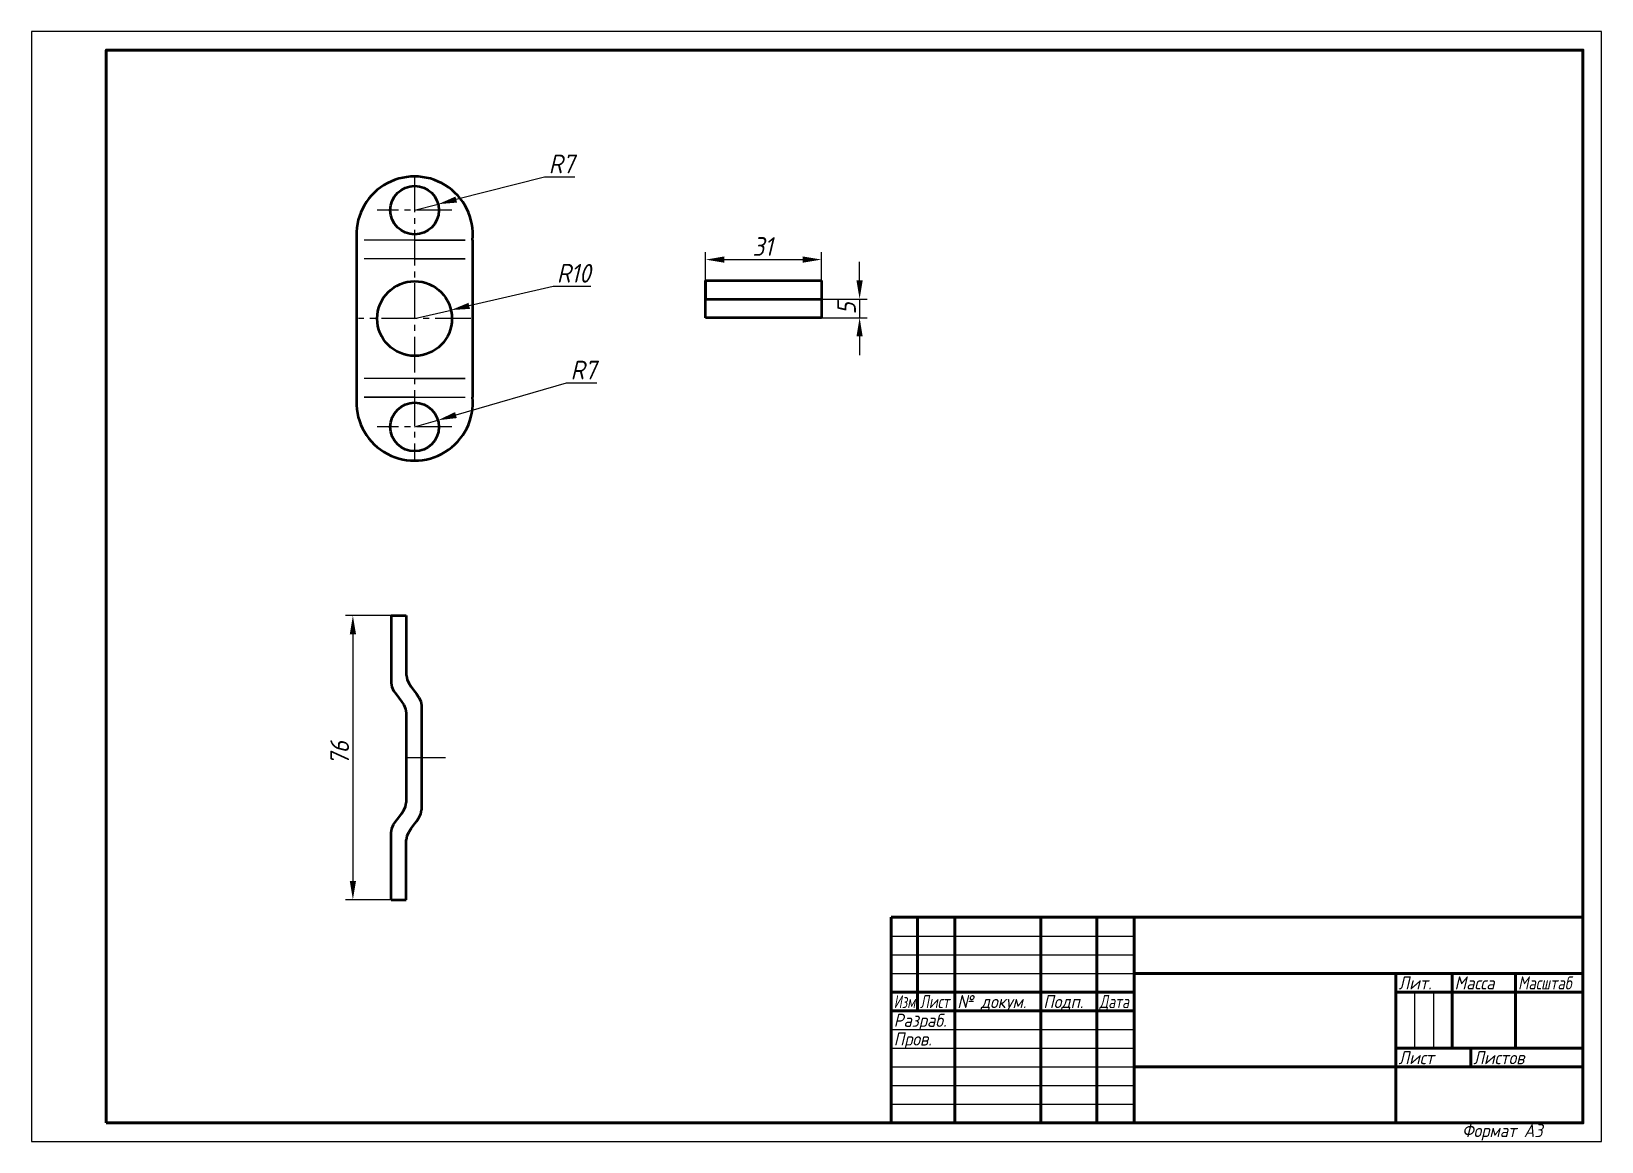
# Model space of a CAD drawing. Header units: millimetres. Extents: x 0 to 420, y 0 to 297.
import ezdxf

# ---------------------------------------------------------------- set-up
doc = ezdxf.new("R2010")
doc.units = ezdxf.units.MM
doc.header["$LTSCALE"] = 0.5
doc.linetypes.add('осевая2', pattern=[28.575, 19.05, -3.175, 3.175, -3.175])
doc.layers.get('Defpoints').update_dxf_attribs({"color": 5})
doc.styles.get("Standard").update_dxf_attribs({"font": 'isocpeui.ttf', "width": 0.9})
doc.dimstyles.new('Standart', dxfattribs={"dimtxt": 5, "dimasz": 5, "dimexe": 2, "dimexo": 0, "dimgap": 1, "dimtad": 1, "dimtoh": 1, "dimdec": 0, "dimtxsty": 'Standard', "dimcen": 2.5, "dimadec": 0, "dimazin": 0, "dimtfac": 1, "dimtdec": 0, "dimtmove": 0, "dimatfit": 3, "dimldrblk": 'DOTSMALL', "dimfxl": 1, "dimarcsym": 0})

# ---------------------------------------------------------------- blocks, each defined once
blk = doc.blocks.new('*D2')
at = {"color": 0, "lineweight": -2}
for p, q in [((180.34, 230.39), (180.34, 237.95)), ((185.34, 235.95), (206.34, 235.95)), ((211.34, 230.39), (211.34, 237.95))]:
    blk.add_line(p, q, dxfattribs=at)
at = {"color": 0}
for points in [[(185.34, 236.79), (185.34, 235.12), (180.34, 235.95)], [(206.34, 236.79), (206.34, 235.12), (211.34, 235.95)]]:
    blk.add_solid(points, dxfattribs=at)
at = {"layer": 'Defpoints', "color": 0}
for p in [(211.34, 235.95), (180.34, 230.39), (211.34, 230.39)]:
    blk.add_point(p, dxfattribs=at)
at = {"color": 0, "insert": (195.58, 239.45), "char_height": 5, "attachment_point": 5}
blk.add_mtext('31', dxfattribs=at)
blk = doc.blocks.new('_DotSmall')
at = {"color": 0, "linetype": 'ByBlock', "const_width": 0.5}
blk.add_lwpolyline([(-0.0625, 0, 1), (0.0625, 0, 1)], format="xyb", close=True, dxfattribs=at)
blk = doc.blocks.new('*D3')
at = {"color": 0, "lineweight": -2}
for p, q in [((221.53, 230.39), (221.53, 235.39)), ((211.34, 225.39), (223.53, 225.39)), ((221.53, 225.39), (221.53, 220.39)), ((211.34, 220.39), (223.53, 220.39)), ((221.53, 215.39), (221.53, 210.39))]:
    blk.add_line(p, q, dxfattribs=at)
at = {"color": 0}
for points in [[(220.69, 230.39), (222.36, 230.39), (221.53, 225.39)], [(220.69, 215.39), (222.36, 215.39), (221.53, 220.39)]]:
    blk.add_solid(points, dxfattribs=at)
at = {"layer": 'Defpoints', "color": 0}
for p in [(211.34, 225.39), (211.34, 220.39), (221.53, 220.39)]:
    blk.add_point(p, dxfattribs=at)
at = {"color": 0, "insert": (218.03, 222.89), "char_height": 5, "attachment_point": 5, "rotation": 90}
blk.add_mtext('5', dxfattribs=at)
blk = doc.blocks.new('*D4')
at = {"color": 0, "lineweight": -2}
for p, q in [((137.23, 258.01), (113.65, 252.01)), ((145.36, 258.01), (137.23, 258.01)), ((102.5, 249.18), (108.8, 250.78))]:
    blk.add_line(p, q, dxfattribs=at)
at = {"color": 0}
blk.add_solid([(113.44, 252.82), (113.85, 251.21), (108.8, 250.78)], dxfattribs=at)
at = {"layer": 'Defpoints', "color": 0}
for p in [(102.5, 249.18), (108.8, 250.78)]:
    blk.add_point(p, dxfattribs=at)
at = {"color": 0, "insert": (141.8, 261.54), "char_height": 5, "attachment_point": 5}
blk.add_mtext('R7', dxfattribs=at)
blk = doc.blocks.new('*D5')
at = {"color": 0, "lineweight": -2}
for p, q in [((139.52, 228.79), (117.11, 223.58)), ((149.62, 228.79), (139.52, 228.79)), ((102.5, 220.18), (112.24, 222.45))]:
    blk.add_line(p, q, dxfattribs=at)
at = {"color": 0}
blk.add_solid([(116.92, 224.39), (117.3, 222.77), (112.24, 222.45)], dxfattribs=at)
at = {"layer": 'Defpoints', "color": 0}
for p in [(102.5, 220.18), (112.24, 222.45)]:
    blk.add_point(p, dxfattribs=at)
at = {"color": 0, "insert": (145.07, 232.29), "char_height": 5, "attachment_point": 5}
blk.add_mtext('R10', dxfattribs=at)
blk = doc.blocks.new('*D6')
at = {"color": 0, "lineweight": -2}
for p, q in [((143.08, 202.87), (113.55, 194.36)), ((151.21, 202.87), (143.08, 202.87)), ((102.5, 191.18), (108.75, 192.98))]:
    blk.add_line(p, q, dxfattribs=at)
at = {"color": 0}
blk.add_solid([(113.32, 195.16), (113.78, 193.56), (108.75, 192.98)], dxfattribs=at)
at = {"layer": 'Defpoints', "color": 0}
for p in [(102.5, 191.18), (108.75, 192.98)]:
    blk.add_point(p, dxfattribs=at)
at = {"color": 0, "insert": (147.65, 206.4), "char_height": 5, "attachment_point": 5}
blk.add_mtext('R7', dxfattribs=at)
blk = doc.blocks.new('*D7')
at = {"color": 0, "lineweight": -2}
for p, q in [((96.26, 140.72), (83.99, 140.72)), ((85.99, 135.72), (85.99, 69.72)), ((96.26, 64.72), (83.99, 64.72))]:
    blk.add_line(p, q, dxfattribs=at)
at = {"color": 0}
for points in [[(85.16, 135.72), (86.83, 135.72), (85.99, 140.72)], [(85.16, 69.72), (86.83, 69.72), (85.99, 64.72)]]:
    blk.add_solid(points, dxfattribs=at)
at = {"layer": 'Defpoints', "color": 0}
for p in [(96.26, 140.72), (85.99, 64.72), (96.26, 64.72)]:
    blk.add_point(p, dxfattribs=at)
at = {"color": 0, "insert": (82.46, 103.92), "char_height": 5, "attachment_point": 5, "rotation": 90}
blk.add_mtext('76', dxfattribs=at)

msp = doc.modelspace()

# ---------------------------------------------------------------- linework, layer by layer
at = {"linetype": 'осевая2'}
for p, q in [((102.5, 258.18), (102.5, 182.18)), ((112.5, 249.18), (92.5, 249.18)), ((117.5, 220.18), (87.5, 220.18)), ((112.5, 191.18), (92.5, 191.18))]:
    msp.add_line(p, q, dxfattribs=at)
at = {"lineweight": 50}
for p, q in [((87, 241.18), (87, 199.18)), ((118, 241.18), (118, 199.18)), ((180.34, 230.39), (211.34, 230.39)), ((180.34, 220.39), (180.34, 230.39)), ((180.34, 230.39), (180.34, 225.39)), ((211.34, 230.39), (211.34, 220.39)), ((180.34, 225.39), (211.34, 225.39)), ((211.34, 220.39), (180.34, 220.39)), ((96.26, 140.72), (100.26, 140.72)), ((96.26, 140.72), (96.26, 122.72)), ((100.26, 140.72), (100.26, 124.72)), ((100.26, 114.72), (100.26, 90.72)), ((100.26, 114.72), (100.26, 102.72)), ((104.3, 116.71), (104.3, 88.73)), ((96.26, 64.72), (96.26, 82.72)), ((100.26, 64.72), (100.26, 80.72)), ((96.26, 64.72), (100.26, 64.72))]:
    msp.add_line(p, q, dxfattribs=at)
for p, q in [((116, 241.18), (89, 241.18)), ((102.5, 241.18), (116, 241.18)), ((116, 236.18), (89, 236.18)), ((102.5, 236.18), (116, 236.18)), ((116, 204.18), (89, 204.18)), ((102.5, 204.18), (116, 204.18)), ((102.5, 199.18), (89, 199.18)), ((89, 199.18), (116, 199.18)), ((100.26, 102.72), (110.79, 102.72))]:
    msp.add_line(p, q)
at = {"color": 7, "linetype": 'Continuous', "lineweight": 60}
for p, q in [((415, 60), (230, 60)), ((230, 5), (230, 60)), ((237, 60), (237, 35)), ((247, 5), (247, 60)), ((270, 60), (270, 5)), ((285, 5), (285, 60)), ((295, 60), (295, 5)), ((295, 45), (415, 45)), ((365, 5), (365, 45)), ((380, 45), (380, 25)), ((397, 25), (397, 45)), ((230, 40), (295, 40)), ((365, 40), (415, 40)), ((230, 35), (295, 35)), ((365, 25), (415, 25)), ((385, 20), (385, 25)), ((295, 20), (415, 20))]:
    msp.add_line(p, q, dxfattribs=at)
at = {"color": 7, "linetype": 'Continuous', "lineweight": -3}
for p, q in [((230, 55), (295, 55)), ((230, 50), (295, 50)), ((230, 45), (295, 45)), ((370, 25), (370, 40)), ((375, 40), (375, 25)), ((230, 30), (295, 30)), ((230, 25), (295, 25)), ((230, 20), (295, 20)), ((230, 15), (295, 15)), ((230, 10), (295, 10))]:
    msp.add_line(p, q, dxfattribs=at)
at = {"color": 7, "linetype": 'Continuous'}
msp.add_line((365, 45), (365, 40), dxfattribs=at)
at = {"color": 7, "linetype": 'Continuous', "lineweight": 60}
msp.add_lwpolyline([(20, 5), (415, 5), (415, 292), (20, 292)], close=True, dxfattribs=at)
at = {"lineweight": 50}
for centre, radius in [((102.5, 249.18), 6.5), ((102.5, 220.18), 10), ((102.5, 191.18), 6.5)]:
    msp.add_circle(centre, radius, dxfattribs=at)
for centre, start, end in [((102.5, 242.62), 354.7149, 185.2851), ((102.5, 197.75), 174.7149, 5.2851)]:
    msp.add_arc(centre, 15.57, start, end, dxfattribs=at)
for points, start_tangent, end_tangent in [([(96.26, 122.72), (100.26, 114.72)], (0, -1), (0, -1)), ([(100.3, 124.71), (104.3, 116.71)], (0, -1), (0, -1)), ([(96.26, 82.72), (100.26, 90.72)], (0, 1), (0, 1)), ([(100.3, 80.73), (104.3, 88.73)], (0, 1), (0, 1))]:
    msp.add_spline(points, degree=3, dxfattribs=dict(at, start_tangent=start_tangent, end_tangent=end_tangent))
at = {"layer": 'Defpoints'}
msp.add_lwpolyline([(0, 0), (420, 0), (420, 297), (0, 297)], close=True, dxfattribs=at)

# ---------------------------------------------------------------- texts
at = {"color": 7, "linetype": 'Continuous', "lineweight": -3}
for s, width, p in [('Лит.', 0.9, (365.67, 40.7)), ('Масса', 0.9, (380.67, 40.7)), ('Масштаб', 0.8, (397.67, 40.7)), ('Изм.', 0.7, (230.67, 35.7)), ('Лист', 0.75, (237.67, 35.7)), ('№ докум.', 0.9, (247.67, 35.7)), ('Подп.', 0.9, (270.67, 35.7)), ('Дата', 0.75, (285.67, 35.7)), ('Разраб.', 0.9, (230.67, 30.7)), ('Пров.', 0.9, (230.67, 25.7)), ('Лист', 0.9, (365.67, 20.7)), ('Листов', 0.9, (385.67, 20.7))]:
    msp.add_text(s, height=3.5, dxfattribs=dict(at, width=width)).set_placement(p)
at = {"color": 7, "linetype": 'Continuous', "lineweight": 70, "width": 0.9}
msp.add_text('Формат А3', height=3.5, dxfattribs=at).set_placement((382.66, 1.2))

# ---------------------------------------------------------------- dimensions: what is measured, and where the dimension line sits
for center, mpoint, picture, middle in [((102.5015, 249.1818), (108.8012, 250.7827), '*D4', (137.2332, 258.008)), ((102.5, 220.18), (112.24, 222.45), '*D5', (139.52, 228.79)), ((102.5, 191.18), (108.75, 192.98), '*D6', (147.65, 202.87))]:
    dim = msp.add_radius_dim(center=center, mpoint=mpoint, dimstyle='Standart')
    dim.commit()
    dim.dimension.update_dxf_attribs({"geometry": picture, "text_midpoint": middle, "dimtype": 164})
dim = msp.add_linear_dim(base=(211.34, 235.95), p1=(180.34, 230.39), p2=(211.34, 230.39), dimstyle='Standart')
dim.commit()
dim.dimension.update_dxf_attribs({"geometry": '*D2', "text_midpoint": (195.58, 235.95), "dimtype": 160})
for base, p1, p2, picture, middle in [((221.53, 220.39), (211.34, 225.39), (211.34, 220.39), '*D3', (221.53, 222.89)), ((85.99, 64.72), (96.26, 140.72), (96.26, 64.72), '*D7', (85.99, 103.92))]:
    dim = msp.add_linear_dim(base=base, p1=p1, p2=p2, angle=90, dimstyle='Standart')
    dim.commit()
    dim.dimension.update_dxf_attribs({"geometry": picture, "text_midpoint": middle, "dimtype": 160})

doc.saveas('drawing.dxf')
